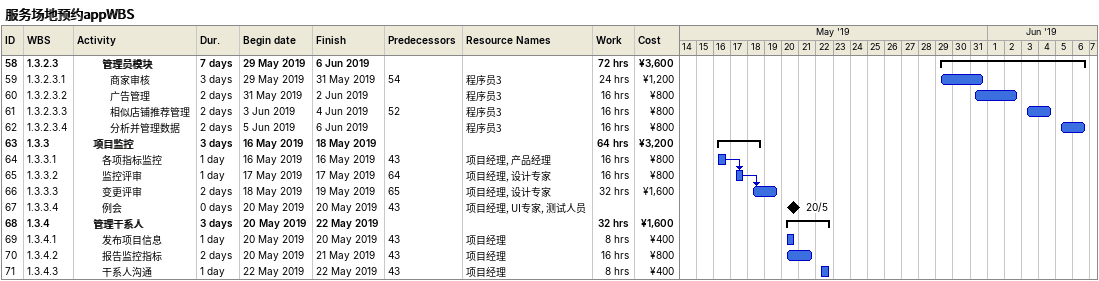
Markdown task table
服务场地预约appWBS

| ID | WBS | Task | Duration | Start | Finish | Predecessors | Resources | Work (h) | Cost (¥) |
|---|---|---|---|---|---|---|---|---|---|
| 58 | 1.3.2.3 | **管理员模块** | 7d | 2019-05-29 | 2019-06-06 |  |  | 72 | 3600 |
| 59 | 1.3.2.3.1 | 商家审核 | 3d | 2019-05-29 | 2019-05-31 | 54 | 程序员3 | 24 | 1200 |
| 60 | 1.3.2.3.2 | 广告管理 | 2d | 2019-05-31 | 2019-06-02 |  | 程序员3 | 16 | 800 |
| 61 | 1.3.2.3.3 | 相似店铺推荐管理 | 2d | 2019-06-03 | 2019-06-04 | 52 | 程序员3 | 16 | 800 |
| 62 | 1.3.2.3.4 | 分析并管理数据 | 2d | 2019-06-05 | 2019-06-06 |  | 程序员3 | 16 | 800 |
| 63 | 1.3.3 | **项目监控** | 3d | 2019-05-16 | 2019-05-18 |  |  | 64 | 3200 |
| 64 | 1.3.3.1 | 各项指标监控 | 1d | 2019-05-16 | 2019-05-16 | 43 | 项目经理, 产品经理 | 16 | 800 |
| 65 | 1.3.3.2 | 监控评审 | 1d | 2019-05-17 | 2019-05-17 | 64 | 项目经理, 设计专家 | 16 | 800 |
| 66 | 1.3.3.3 | 变更评审 | 2d | 2019-05-18 | 2019-05-19 | 65 | 项目经理, 设计专家 | 32 | 1600 |
| 67 | 1.3.3.4 | 例会 | 0d | 2019-05-20 | 2019-05-20 | 43 | 项目经理, UI专家, 测试人员 |  |  |
| 68 | 1.3.4 | **管理干系人** | 3d | 2019-05-20 | 2019-05-22 |  |  | 32 | 1600 |
| 69 | 1.3.4.1 | 发布项目信息 | 1d | 2019-05-20 | 2019-05-20 | 43 | 项目经理 | 8 | 400 |
| 70 | 1.3.4.2 | 报告监控指标 | 2d | 2019-05-20 | 2019-05-21 | 43 | 项目经理 | 16 | 800 |
| 71 | 1.3.4.3 | 干系人沟通 | 1d | 2019-05-22 | 2019-05-22 | 43 | 项目经理 | 8 | 400 |
